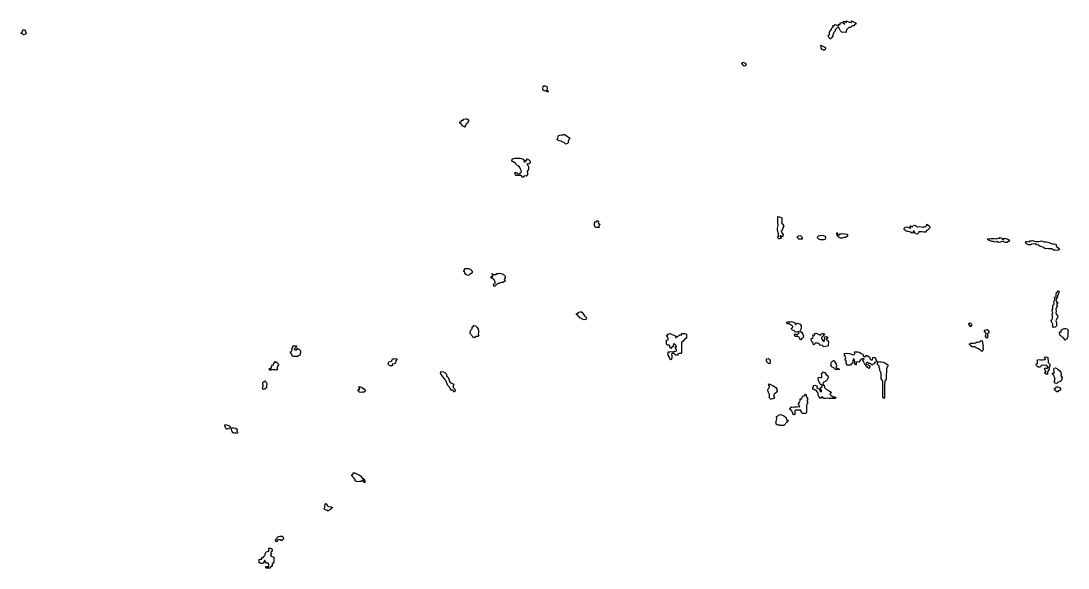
# Model space of a CAD drawing. Extents: x 450006 to 454999, y 6465006 to 6474995.
# Drawn here: x 452502 to 453760, y 6465140 to 6465798 of the extents above; entities that cross this region are included whole.
import ezdxf

# ---------------------------------------------------------------- set-up
doc = ezdxf.new("R2010")
doc.units = 0

msp = doc.modelspace()

# ---------------------------------------------------------------- linework, layer by layer
at = {"layer": '1010'}
for points in [[(453473, 6465777.8), (453472.36, 6465779), (453471.96, 6465780.02), (453473, 6465780.18), (453473.18, 6465780.8), (453473.76, 6465782.22), (453473.94, 6465784.04), (453474.32, 6465785.66), (453475.24, 6465786.74), (453476.06, 6465787.92), (453476.5, 6465789.48), (453478.36, 6465789.62), (453477.72, 6465792.26), (453479.6, 6465792.38), (453480.52, 6465793.46), (453481.58, 6465793), (453484.44, 6465791.54), (453484.74, 6465793.24), (453486.64, 6465793.34), (453486.58, 6465795.4), (453488.18, 6465795.8), (453490.66, 6465795), (453492, 6465793.98), (453491, 6465795.44), (453490.48, 6465797.5), (453492.54, 6465797), (453494, 6465795.98), (453494.28, 6465797.7), (453495.98, 6465797), (453497.82, 6465796.16), (453500, 6465795.98), (453500.32, 6465797.66), (453501.98, 6465797), (453504, 6465795.98), (453505.98, 6465795), (453505, 6465794), (453503.98, 6465793), (453503, 6465792), (453501, 6465792), (453500.04, 6465791), (453499, 6465789.94), (453497, 6465790), (453496.06, 6465789), (453495, 6465787.92), (453494.28, 6465787), (453493.98, 6465785), (453493, 6465784), (453491, 6465784.08), (453489, 6465784), (453487, 6465785.86), (453485.86, 6465788.12), (453485, 6465789.82), (453483, 6465789.36), (453482.62, 6465789), (453481, 6465787.36), (453480.66, 6465787), (453480.04, 6465785), (453479, 6465783.84), (453478.66, 6465783), (453477.74, 6465781), (453477.78, 6465779), (453477, 6465778.48), (453476.48, 6465777.5), (453475.62, 6465777), (453475.5, 6465776.48), (453475, 6465775.82), (453473.82, 6465777), (453473, 6465777.8), (453473, 6465777.8)], [(452503, 6465782.62), (452502, 6465783), (452502.74, 6465783.24), (452503, 6465783.44), (452503.42, 6465784.56), (452504.32, 6465785.66), (452504.58, 6465787.4), (452506.28, 6465787), (452507.46, 6465785), (452508.1, 6465783), (452507.68, 6465782.3), (452507, 6465781.64), (452506.74, 6465781.24), (452505, 6465781.14), (452503.98, 6465782), (452503, 6465782.62), (452503, 6465782.62)], [(453465, 6465763.32), (453463.72, 6465765), (453463.58, 6465766.4), (453463.86, 6465767), (453463.52, 6465768.46), (453466.46, 6465767), (453468, 6465765.98), (453469.12, 6465765), (453469, 6465764.36), (453468.6, 6465763.38), (453467.62, 6465763), (453467.46, 6465762.52), (453467, 6465762.12), (453466, 6465763), (453465, 6465763.32), (453465, 6465763.32)], [(453369, 6465746), (453368.1, 6465747), (453368.74, 6465747.24), (453369, 6465747.4), (453369.68, 6465748.3), (453372.74, 6465747), (453373.48, 6465745), (453373.38, 6465744.6), (453373, 6465744.44), (453372.38, 6465743.6), (453371, 6465743.24), (453369.24, 6465745), (453369, 6465746), (453369, 6465746)], [(453131, 6465713.6), (453129.4, 6465715), (453129.42, 6465716.56), (453129.42, 6465717), (453129.58, 6465718.4), (453130.46, 6465719.52), (453132.2, 6465719.78), (453133.98, 6465719), (453134.44, 6465717), (453134.2, 6465715), (453135.98, 6465713), (453135.54, 6465712.44), (453135, 6465712.38), (453134.22, 6465713), (453133, 6465714.02), (453132.62, 6465713.36), (453131, 6465713.6), (453131, 6465713.6)], [(453031, 6465673.68), (453029.64, 6465675), (453029.66, 6465676.32), (453031, 6465676.74), (453031.32, 6465676.66), (453031.44, 6465678.54), (453033.48, 6465678.5), (453034.22, 6465679.76), (453036.12, 6465679.86), (453037.96, 6465680.02), (453039.92, 6465679), (453039.92, 6465677), (453039, 6465676), (453038.56, 6465675), (453037, 6465673.42), (453036.66, 6465673), (453035.68, 6465671), (453035.98, 6465670), (453035, 6465670.24), (453034, 6465671), (453033, 6465671.32), (453031.84, 6465673), (453031, 6465673.68), (453031, 6465673.68)], [(453147, 6465654.6), (453146.56, 6465655), (453146.54, 6465655.44), (453147, 6465655.98), (453147.2, 6465656.78), (453147.58, 6465658.4), (453148.16, 6465659.82), (453149.58, 6465660.4), (453151.24, 6465660.74), (453153.16, 6465660.82), (453154.38, 6465661.6), (453155.46, 6465661), (453158.64, 6465659), (453159.94, 6465658.04), (453161.72, 6465657), (453161, 6465655.94), (453160.5, 6465655), (453159.68, 6465653), (453159.58, 6465651), (453159, 6465650.4), (453157, 6465649.6), (453155, 6465651.44), (453153, 6465651.94), (453151.66, 6465653), (453151, 6465653.28), (453150.68, 6465653.3), (453149, 6465653.56), (453147.42, 6465654.56), (453147, 6465654.6), (453147, 6465654.6)], [(453093, 6465628.26), (453092.02, 6465629), (453091.92, 6465630.06), (453092.24, 6465631), (453092.32, 6465631.66), (453093.68, 6465632.3), (453095.44, 6465632.54), (453097.24, 6465632.74), (453099.38, 6465632.6), (453101.42, 6465632.56), (453103.74, 6465632.24), (453106.24, 6465631), (453106.5, 6465629), (453107.96, 6465628.02), (453108, 6465629.98), (453109.88, 6465630.1), (453110, 6465631.98), (453111.98, 6465631), (453114.12, 6465629), (453114.02, 6465627), (453113, 6465625.96), (453111, 6465625.96), (453109.98, 6465625), (453111.98, 6465623), (453111.96, 6465621), (453111.98, 6465619), (453111, 6465618), (453110.36, 6465617), (453110.62, 6465615), (453110.74, 6465613), (453109, 6465611.2), (453107, 6465611.44), (453106.38, 6465611), (453105, 6465609.62), (453103, 6465611.82), (453101, 6465612), (453099, 6465612), (453097, 6465612), (453096, 6465613.98), (453096.16, 6465615.82), (453097.98, 6465615), (453100, 6465613.98), (453101.82, 6465614.16), (453102.44, 6465615.54), (453103.56, 6465616.42), (453103, 6465618), (453102.32, 6465619.66), (453101, 6465622.24), (453099, 6465623.58), (453097.6, 6465625), (453097, 6465625.56), (453095.92, 6465627), (453095, 6465627.86), (453093.88, 6465628.1), (453093, 6465628.26), (453093, 6465628.26)], [(453193, 6465549.48), (453191.38, 6465551), (453191.4, 6465552.58), (453191.34, 6465553), (453191.32, 6465554.66), (453191.92, 6465556.06), (453193.72, 6465556.26), (453194, 6465557.98), (453195.98, 6465557), (453195.58, 6465555), (453198.02, 6465553), (453197, 6465552.08), (453196.58, 6465551.4), (453196.58, 6465551), (453196.74, 6465549.24), (453195, 6465549.24), (453194.6, 6465549.38), (453193, 6465549.48), (453193, 6465549.48)], [(453413, 6465535.8), (453411.58, 6465537), (453411.78, 6465538.2), (453412.34, 6465539), (453412.48, 6465539.5), (453412.28, 6465541.7), (453411.48, 6465544.5), (453411.38, 6465546.6), (453411.28, 6465548.7), (453411.6, 6465550.38), (453412.06, 6465551.92), (453411.54, 6465554.44), (453411.64, 6465556.34), (453411.46, 6465558.52), (453411.6, 6465560.38), (453411.48, 6465562.5), (453413.62, 6465562.36), (453416.36, 6465561), (453416.32, 6465559), (453416.46, 6465557), (453416.22, 6465555), (453417.74, 6465553), (453418.78, 6465551), (453417.66, 6465549), (453417.28, 6465547), (453417, 6465546.42), (453415.58, 6465545), (453416.42, 6465543), (453417.94, 6465541), (453417.84, 6465539), (453417, 6465538), (453415, 6465539.54), (453414.2, 6465539), (453415, 6465538.06), (453416.06, 6465537), (453415.56, 6465536.42), (453415, 6465536.42), (453414.24, 6465535.74), (453413, 6465535.8), (453413, 6465535.8)], [(453565, 6465545.6), (453563.68, 6465547), (453563.6, 6465548.38), (453563.9, 6465549), (453564.22, 6465549.76), (453565.84, 6465550.14), (453568.6, 6465549.38), (453570.04, 6465549), (453571.42, 6465548.56), (453571, 6465550), (453570.46, 6465551.52), (453571.98, 6465551), (453573.62, 6465550.36), (453574.36, 6465551.62), (453575.92, 6465552.06), (453578.22, 6465551), (453579.64, 6465550.34), (453581.46, 6465550.52), (453583.76, 6465550.22), (453586.2, 6465549.78), (453587.36, 6465550.62), (453589.62, 6465550.36), (453590.36, 6465551.62), (453590.6, 6465553.38), (453591.48, 6465553), (453593.96, 6465551), (453594.4, 6465549), (453593, 6465547.92), (453592.32, 6465547), (453591, 6465545.6), (453590.12, 6465545), (453589, 6465543.98), (453587, 6465543.78), (453585, 6465544.28), (453583, 6465544), (453581, 6465544.04), (453580.52, 6465543), (453579, 6465541.48), (453577, 6465541.88), (453575.34, 6465544.64), (453575, 6465545.36), (453574.44, 6465545), (453574.2, 6465543), (453573, 6465542.64), (453571, 6465543.66), (453569.9, 6465544.08), (453569, 6465544.58), (453567.34, 6465544.64), (453567, 6465544.52), (453566, 6465545), (453565, 6465545.6), (453565, 6465545.6)], [(453437, 6465535.46), (453435.42, 6465537), (453435.4, 6465538.58), (453436.32, 6465539), (453436.72, 6465539.26), (453438.18, 6465539.8), (453440.12, 6465539), (453440.54, 6465537.44), (453440.74, 6465537), (453440.74, 6465535.24), (453439, 6465535.24), (453438.78, 6465535.2), (453437, 6465535.46), (453437, 6465535.46)], [(453461, 6465535.38), (453459.44, 6465537), (453459.58, 6465538.4), (453460.26, 6465539), (453460.42, 6465539.56), (453462.14, 6465539.84), (453463.96, 6465540.02), (453466.08, 6465539.9), (453468.3, 6465539), (453469.34, 6465537), (453469, 6465536.44), (453468.06, 6465535), (453467, 6465534.5), (453465.26, 6465534.72), (453465, 6465534.68), (453463.28, 6465534.7), (453463, 6465534.68), (453461.84, 6465535), (453461, 6465535.38), (453461, 6465535.38)], [(453483, 6465540.08), (453482.48, 6465541), (453482.62, 6465541.36), (453482.62, 6465543), (453482.82, 6465543.16), (453483.52, 6465543), (453483.36, 6465541), (453485.92, 6465540.06), (453486.28, 6465541.7), (453488.02, 6465541.96), (453489.64, 6465542.34), (453492.24, 6465541.74), (453494.6, 6465541.38), (453495.44, 6465541), (453495.36, 6465539), (453495, 6465538.64), (453493, 6465537.52), (453491, 6465537.4), (453490.18, 6465537), (453489, 6465536.44), (453487.58, 6465536.4), (453487, 6465536.62), (453485.96, 6465537), (453485, 6465537.72), (453483.38, 6465539), (453483, 6465540.08), (453483, 6465540.08)], [(453665, 6465534.26), (453664.4, 6465535), (453663.82, 6465536.16), (453665, 6465535.46), (453666.06, 6465535.92), (453667.96, 6465536.02), (453669.66, 6465536.32), (453671.84, 6465536.14), (453674.18, 6465535.8), (453675.52, 6465536.46), (453677.68, 6465536.3), (453678.56, 6465537.42), (453679.98, 6465537), (453682.46, 6465535), (453683.24, 6465534.74), (453683.3, 6465536.68), (453685.62, 6465536.36), (453688.74, 6465535), (453689.98, 6465533), (453689, 6465532.38), (453687, 6465531.38), (453685, 6465531.24), (453683, 6465532.16), (453681, 6465532.38), (453679, 6465531.82), (453677, 6465531.52), (453675, 6465532.4), (453673, 6465531.58), (453671, 6465532.74), (453669.24, 6465532.74), (453669, 6465532.74), (453668, 6465533), (453667, 6465533.4), (453666.16, 6465533.82), (453665, 6465534.26), (453665, 6465534.26)], [(453711, 6465529.32), (453709.32, 6465531), (453709.56, 6465532.42), (453711, 6465532.66), (453711.42, 6465532.56), (453713.68, 6465532.3), (453714.56, 6465533.42), (453716.46, 6465533.52), (453718.3, 6465533.68), (453720.16, 6465533), (453721.58, 6465532.4), (453723.44, 6465532.54), (453725.34, 6465532.64), (453727.18, 6465532.8), (453728.58, 6465533.4), (453729.48, 6465533), (453731.94, 6465532.04), (453733.96, 6465532.02), (453736.2, 6465531.78), (453738.48, 6465531), (453739.48, 6465530.5), (453742.56, 6465529.42), (453744.1, 6465529.88), (453746.28, 6465529), (453746.18, 6465527), (453748.52, 6465525), (453750.06, 6465523), (453749, 6465522), (453747, 6465521.76), (453745, 6465522), (453743, 6465522), (453741, 6465523.82), (453739, 6465523.6), (453737, 6465523.82), (453735, 6465524.1), (453733, 6465523.8), (453731, 6465525.24), (453729, 6465526.28), (453727, 6465526.46), (453725, 6465527.96), (453723, 6465528.4), (453721, 6465529.68), (453719, 6465529.52), (453717, 6465529.82), (453715.98, 6465529), (453715.32, 6465528.66), (453715, 6465528.62), (453713.36, 6465528.62), (453713, 6465528.36), (453712, 6465529), (453711, 6465529.32), (453711, 6465529.32)], [(453035, 6465496.14), (453034, 6465497), (453034.2, 6465497.78), (453035, 6465497.98), (453035.24, 6465498.74), (453035.92, 6465500.06), (453037.7, 6465500.28), (453039.84, 6465500.14), (453042.14, 6465499), (453044.12, 6465497), (453044.46, 6465495), (453043, 6465493.94), (453041.48, 6465493), (453041, 6465492.56), (453039, 6465491.82), (453037.44, 6465492.54), (453037, 6465492.48), (453036.16, 6465493), (453036.14, 6465493.84), (453035.32, 6465495), (453035, 6465496.14), (453035, 6465496.14)], [(453069, 6465487.74), (453067.32, 6465489), (453067.32, 6465490.66), (453069, 6465490.66), (453069.22, 6465490.76), (453069, 6465491.96), (453067.96, 6465494.02), (453070.02, 6465493), (453071.24, 6465492.74), (453073.24, 6465492.74), (453074, 6465493.98), (453075.8, 6465494.18), (453077.46, 6465494.52), (453080.26, 6465493.72), (453081.98, 6465493), (453084.12, 6465491), (453083.96, 6465489), (453083, 6465487.6), (453082.76, 6465487), (453083.78, 6465485), (453083, 6465484.32), (453081, 6465483.36), (453079, 6465483.4), (453077.98, 6465483), (453077, 6465482.06), (453075, 6465482), (453073.98, 6465481), (453073, 6465480.46), (453071.52, 6465479), (453071, 6465478.32), (453070.08, 6465479.9), (453070.18, 6465481.8), (453072, 6465481.98), (453071.94, 6465483), (453071.94, 6465484.04), (453071.6, 6465485), (453071, 6465485.88), (453070.4, 6465487), (453069, 6465487.74), (453069, 6465487.74)], [(453741, 6465435.32), (453739.96, 6465437), (453740.16, 6465437.82), (453741, 6465438.42), (453741.3, 6465438.68), (453741.68, 6465440.3), (453741.7, 6465442.28), (453741.2, 6465444.78), (453742.08, 6465445.9), (453741.64, 6465448.34), (453741.52, 6465450.46), (453742.2, 6465451.78), (453742.16, 6465453.82), (453742.3, 6465455.68), (453743.24, 6465456.74), (453743.82, 6465458.16), (453743.46, 6465460.52), (453744.04, 6465461.94), (453744.44, 6465463.54), (453744.2, 6465465.78), (453746, 6465465.98), (453746.32, 6465467.66), (453746.24, 6465469.74), (453746.56, 6465471.42), (453747.9, 6465472.08), (453748.64, 6465473.34), (453749.36, 6465473), (453749.54, 6465471), (453749, 6465469.9), (453748.62, 6465469), (453747.88, 6465467), (453747.36, 6465465), (453747, 6465464.6), (453745.76, 6465463), (453746.12, 6465461), (453748.52, 6465459), (453747, 6465457.46), (453746.56, 6465457), (453747.58, 6465455), (453747, 6465454.12), (453746.12, 6465453), (453745.66, 6465451), (453745.98, 6465449), (453745.92, 6465447), (453746.48, 6465445), (453748.1, 6465443), (453747.84, 6465441), (453747, 6465440.08), (453746.46, 6465439), (453745.94, 6465437), (453746.74, 6465435), (453746.58, 6465433), (453746.58, 6465431), (453745, 6465429.4), (453743, 6465429.38), (453741.86, 6465431), (453742, 6465431.98), (453742, 6465433), (453741.32, 6465434.66), (453741.32, 6465435), (453741, 6465435.32), (453741, 6465435.32)], [(453171, 6465443.7), (453169.72, 6465445), (453169.8, 6465446.18), (453171, 6465446.16), (453171.58, 6465446.4), (453172.5, 6465447.48), (453174.12, 6465447.86), (453175.78, 6465448.2), (453177.34, 6465447), (453178, 6465445), (453179.82, 6465443), (453181.8, 6465441), (453181.2, 6465439), (453181, 6465438.76), (453179, 6465438.58), (453177, 6465439.32), (453176.26, 6465439.72), (453175, 6465440.6), (453173.72, 6465441), (453173, 6465441.84), (453172.08, 6465443), (453171, 6465443.7), (453171, 6465443.7)], [(453043, 6465420.24), (453042.44, 6465421), (453042.02, 6465421.96), (453041.96, 6465423), (453042.38, 6465423.6), (453042.48, 6465425.5), (453043.4, 6465426.58), (453044.36, 6465427.62), (453044.32, 6465429.66), (453045.56, 6465430.42), (453046.46, 6465431.52), (453048.2, 6465431), (453050.2, 6465429), (453051.32, 6465427), (453051.94, 6465425), (453052.02, 6465423), (453051.52, 6465421), (453052.22, 6465419), (453051, 6465418.52), (453049, 6465418.2), (453047.24, 6465417), (453047.1, 6465416.88), (453047, 6465416.88), (453046.34, 6465417), (453045, 6465417.64), (453044.22, 6465419), (453043, 6465420.24), (453043, 6465420.24)], [(453423, 6465433.76), (453422.22, 6465435), (453422.62, 6465435.36), (453423, 6465436.22), (453423.8, 6465436.18), (453426.04, 6465435.94), (453427.58, 6465436.4), (453430.36, 6465435.62), (453432.22, 6465435), (453432.56, 6465433), (453433.42, 6465432.56), (453434, 6465433.98), (453435.42, 6465434.56), (453438.56, 6465433), (453439.56, 6465431), (453439.88, 6465429), (453439.28, 6465427), (453439, 6465425.9), (453437.98, 6465425), (453440.38, 6465423), (453441.56, 6465421), (453442.66, 6465419), (453441.98, 6465417), (453441, 6465415.98), (453439.88, 6465415), (453439, 6465413.76), (453438.26, 6465415.72), (453437, 6465417.84), (453435, 6465418.26), (453433, 6465418.36), (453431.8, 6465420.18), (453432.24, 6465421.74), (453434.16, 6465421), (453435.42, 6465420.56), (453436.12, 6465421.86), (453437.32, 6465422.66), (453437, 6465424), (453435, 6465423.98), (453433, 6465423.5), (453431, 6465425.4), (453429, 6465426.04), (453427.68, 6465428.3), (453429.36, 6465428.62), (453429.56, 6465430.42), (453429, 6465431.32), (453428.08, 6465431.9), (453427, 6465432.52), (453425.9, 6465433), (453425, 6465433.8), (453424.22, 6465433.76), (453423, 6465433.76), (453423, 6465433.76)], [(453643, 6465430), (453642.76, 6465431), (453642, 6465431.98), (453641.1, 6465433), (453641.68, 6465434.3), (453643, 6465434.74), (453644.3, 6465433), (453644.6, 6465431.38), (453643.36, 6465431), (453643.46, 6465430.52), (453643, 6465430), (453643, 6465430)], [(453661, 6465423.74), (453659.74, 6465425), (453660.22, 6465425.76), (453661, 6465426), (453661.58, 6465426.4), (453663.32, 6465426.66), (453665.38, 6465425), (453665.38, 6465423), (453665, 6465422.18), (453663.44, 6465421), (453663.94, 6465419), (453663.58, 6465417), (453663, 6465416.4), (453661.32, 6465418.66), (453661.32, 6465419), (453661.44, 6465420.54), (453662.12, 6465421), (453661.64, 6465422.34), (453661.52, 6465423), (453661, 6465423.74), (453661, 6465423.74)], [(453751, 6465420.06), (453750.08, 6465421), (453750.6, 6465421.38), (453750.16, 6465423), (453750.16, 6465423.82), (453752.26, 6465423.72), (453751.98, 6465426), (453753.22, 6465426.76), (453754.5, 6465427.48), (453755.96, 6465428.02), (453757.88, 6465428.1), (453759.82, 6465427), (453760.46, 6465425), (453760.22, 6465423), (453760.26, 6465421), (453760.02, 6465419), (453759.92, 6465417), (453759, 6465415.66), (453758.34, 6465415), (453757, 6465414), (453756.3, 6465415), (453755, 6465416.86), (453754.66, 6465417), (453753, 6465418.1), (453751.96, 6465419), (453751, 6465420.06), (453751, 6465420.06)], [(453279, 6465408), (453278, 6465409), (453278, 6465409.98), (453278, 6465411), (453278, 6465411.98), (453278, 6465413.98), (453279.72, 6465414.26), (453280, 6465415.98), (453279, 6465417.88), (453278, 6465419.98), (453279.56, 6465420.42), (453280.28, 6465421.7), (453281.96, 6465422.02), (453283.66, 6465421), (453285.44, 6465420.54), (453288.74, 6465419), (453288.84, 6465417), (453289.32, 6465416.66), (453289.8, 6465418.18), (453291.56, 6465418.42), (453292.48, 6465419.5), (453293.78, 6465420.2), (453295.86, 6465420.12), (453296, 6465421.98), (453298, 6465421.98), (453300, 6465421.98), (453301.98, 6465421), (453301.98, 6465419), (453301.98, 6465417), (453301, 6465416), (453299.98, 6465415), (453299, 6465414), (453297.98, 6465413), (453297, 6465412), (453295.98, 6465411), (453295.98, 6465409), (453295.98, 6465407), (453295.98, 6465405), (453295.98, 6465403), (453295.98, 6465401), (453295.98, 6465399), (453295, 6465398), (453293, 6465397.86), (453291.98, 6465397), (453291, 6465396), (453289, 6465396), (453287, 6465397.96), (453285, 6465397.8), (453283.98, 6465397), (453284.28, 6465395), (453284.38, 6465393), (453283.76, 6465391), (453283, 6465390.18), (453282, 6465391.98), (453281, 6465394), (453280, 6465395.98), (453280, 6465397.98), (453280, 6465399.98), (453282, 6465399.98), (453283.8, 6465400.18), (453286.24, 6465399.74), (453287.34, 6465400.64), (453289.62, 6465400.36), (453290, 6465401.98), (453289, 6465404), (453288.08, 6465405.9), (453290, 6465405.98), (453289, 6465408), (453287, 6465409.84), (453286.38, 6465409), (453285.9, 6465407), (453285, 6465406.14), (453283.86, 6465405), (453283, 6465403.96), (453281.96, 6465405), (453281.96, 6465406.02), (453281.78, 6465407), (453281, 6465407.88), (453279.98, 6465408), (453279, 6465408), (453279, 6465408)], [(453453, 6465411.74), (453451.96, 6465413), (453451.74, 6465414.24), (453451.86, 6465415), (453451.86, 6465416.12), (453453.72, 6465416.26), (453454, 6465417.98), (453453.66, 6465420.32), (453456, 6465419.98), (453455.82, 6465422.16), (453457.66, 6465422.32), (453460.32, 6465421), (453461.68, 6465420.3), (453463.5, 6465420.48), (453464, 6465421.98), (453466, 6465421.98), (453467.98, 6465421), (453467, 6465420.2), (453466.32, 6465419), (453465, 6465417.8), (453464.12, 6465417), (453464.44, 6465415), (453466.26, 6465413), (453467.54, 6465412.44), (453467.9, 6465414.08), (453468, 6465415.98), (453467.82, 6465418.16), (453469.68, 6465418.3), (453472.3, 6465417), (453471, 6465415.84), (453469.82, 6465415), (453471.98, 6465413), (453472.44, 6465411), (453471.98, 6465409), (453471.98, 6465407), (453471, 6465406.66), (453469, 6465406.22), (453467, 6465406.08), (453465, 6465408), (453463, 6465407.66), (453461, 6465409.84), (453459, 6465410.16), (453457, 6465410.2), (453455.54, 6465409), (453455.52, 6465408.46), (453455, 6465408.38), (453454.24, 6465409), (453454, 6465409.98), (453453.9, 6465411), (453453, 6465411.74), (453453, 6465411.74)], [(452827, 6465397.46), (452826.12, 6465399), (452825.9, 6465400.08), (452827, 6465400.52), (452827.34, 6465400.64), (452827.82, 6465402.16), (452827.58, 6465404.4), (452828.68, 6465405.3), (452828.86, 6465407.12), (452830.84, 6465407.14), (452832.84, 6465407.14), (452833.22, 6465407), (452833, 6465406), (452832.18, 6465405), (452831, 6465403.96), (452830.26, 6465403), (452831.64, 6465402.34), (452833.62, 6465402.36), (452833.82, 6465404.16), (452836.08, 6465403), (452837.98, 6465401), (452837.98, 6465399), (452837.76, 6465397), (452837, 6465395.98), (452835.68, 6465395), (452835, 6465394.12), (452833, 6465394.14), (452831, 6465394.24), (452829.68, 6465394.3), (452829, 6465394.5), (452828.3, 6465395), (452827.54, 6465396.44), (452827.24, 6465397), (452827, 6465397.46), (452827, 6465397.46)], [(453643, 6465407.78), (453641.78, 6465409), (453642.24, 6465409.74), (453643, 6465410.2), (453643.7, 6465410.28), (453645.6, 6465410.38), (453647.48, 6465410.5), (453649.38, 6465410.6), (453650.36, 6465411.62), (453652.3, 6465411.68), (453653.96, 6465412.02), (453655.42, 6465412.56), (453656.56, 6465413.42), (453657.18, 6465413), (453657.8, 6465411), (453658.2, 6465409), (453658.28, 6465407), (453658.22, 6465405), (453658.28, 6465403), (453657.5, 6465401), (453657, 6465400.48), (453655, 6465402.52), (453653, 6465403.6), (453651, 6465404.3), (453649, 6465405.68), (453648.04, 6465405.94), (453647, 6465405.94), (453645.98, 6465406), (453645, 6465406.1), (453644, 6465407), (453643, 6465407.78), (453643, 6465407.78)], [(452945, 6465383.32), (452943.32, 6465385), (452943.82, 6465386.16), (452943.84, 6465387), (452944, 6465387.98), (452945.7, 6465388.28), (452947.18, 6465388.8), (452948.2, 6465389.78), (452948.48, 6465391.5), (452950.38, 6465391.6), (452952.08, 6465391.9), (452954.32, 6465391), (452953, 6465389.58), (452952.44, 6465389), (452952.24, 6465387), (452951, 6465385.38), (452949, 6465385.3), (452948.34, 6465385), (452948.42, 6465383.56), (452947.82, 6465383), (452947.44, 6465382.54), (452947, 6465382.74), (452946, 6465383), (452945, 6465383.32), (452945, 6465383.32)], [(453399, 6465387.22), (453398, 6465389), (453397.96, 6465390.02), (453398.16, 6465391), (453398.32, 6465391.66), (453400.08, 6465391.9), (453401.8, 6465391), (453402.6, 6465389), (453402.44, 6465387.54), (453402.5, 6465387), (453402.14, 6465385.84), (453401, 6465385.52), (453399.32, 6465387), (453399, 6465387.22), (453399, 6465387.22)], [(453477, 6465381.48), (453475.5, 6465383), (453475.6, 6465384.38), (453475.6, 6465385), (453475.92, 6465386.06), (453476.28, 6465387.7), (453477.24, 6465388.74), (453478.54, 6465389.44), (453479.48, 6465389), (453480.72, 6465387), (453481.78, 6465385), (453482.24, 6465383), (453481.54, 6465381), (453484.64, 6465379.34), (453485.68, 6465379), (453485, 6465378.64), (453483, 6465378.58), (453481.28, 6465378.7), (453481, 6465378.56), (453480.46, 6465379), (453479, 6465380.52), (453478.22, 6465381), (453477, 6465381.48), (453477, 6465381.48)], [(453493, 6465390), (453492, 6465391), (453492.5, 6465391.48), (453493, 6465391.66), (453493.44, 6465392.54), (453493, 6465393.94), (453491.86, 6465396.12), (453491.82, 6465398.16), (453494.06, 6465397.92), (453495.74, 6465398.24), (453497.9, 6465398.08), (453500.48, 6465397), (453501.66, 6465396.32), (453503.44, 6465396.54), (453504.28, 6465397.7), (453503.88, 6465400.1), (453506.18, 6465399.8), (453507.9, 6465400.08), (453510.08, 6465399), (453512, 6465397.98), (453513.98, 6465397), (453514.08, 6465395), (453515.58, 6465394.4), (453517.8, 6465394.18), (453518, 6465395.98), (453519.98, 6465395), (453522.16, 6465393), (453522.6, 6465391), (453523.52, 6465390.46), (453525.52, 6465390.46), (453525.64, 6465392.34), (453526.28, 6465393.7), (453528.18, 6465393), (453529.46, 6465391), (453530.04, 6465389), (453529, 6465387.4), (453528.42, 6465387), (453527, 6465385.56), (453526.1, 6465385), (453525, 6465383.88), (453523, 6465386), (453521, 6465385.82), (453519, 6465387.44), (453518.44, 6465387), (453517.98, 6465385), (453519.68, 6465384.3), (453522.3, 6465383), (453521.98, 6465381), (453521, 6465380), (453519, 6465381.36), (453517, 6465384.3), (453516, 6465385.98), (453515, 6465387.54), (453513.54, 6465390.44), (453515.22, 6465390.76), (453515, 6465392), (453513, 6465391.54), (453511.98, 6465391), (453511, 6465390.3), (453510.16, 6465389), (453509, 6465387.54), (453507, 6465387.76), (453505.98, 6465387), (453505.98, 6465385), (453505, 6465384.1), (453504, 6465385.98), (453504, 6465387.98), (453503.94, 6465390.04), (453503, 6465391.4), (453502.24, 6465391), (453501.98, 6465389), (453501.98, 6465387), (453501, 6465386), (453499.98, 6465385), (453499, 6465384), (453497, 6465384), (453495, 6465384), (453494, 6465385), (453494, 6465385.98), (453493.96, 6465387), (453493.96, 6465388.02), (453493.64, 6465389), (453493, 6465390), (453493, 6465390)], [(453723, 6465382.58), (453722.34, 6465383), (453722, 6465383.98), (453722, 6465385), (453722.58, 6465385.4), (453723.62, 6465386.36), (453723.54, 6465388.44), (453723.74, 6465390.24), (453725.38, 6465390.6), (453727.52, 6465390.46), (453729.74, 6465390.24), (453731.22, 6465390.76), (453733.32, 6465390.66), (453733, 6465391.9), (453732.32, 6465393.66), (453733.94, 6465394.04), (453736.04, 6465393), (453736.18, 6465391), (453736.66, 6465389), (453736.6, 6465387), (453738.54, 6465385), (453738.46, 6465383), (453737.54, 6465381), (453737.82, 6465379), (453737, 6465377.92), (453736.56, 6465377), (453735.7, 6465375), (453735.74, 6465373), (453735, 6465372.64), (453733, 6465374), (453732.5, 6465375.48), (453733.96, 6465376.02), (453733, 6465378.08), (453732.1, 6465379.88), (453733.4, 6465380.58), (453735.92, 6465380.06), (453736, 6465381.98), (453735, 6465383.42), (453733, 6465383.82), (453731, 6465383.42), (453729, 6465383.86), (453727.98, 6465383), (453727.88, 6465382.1), (453727, 6465382), (453726.38, 6465381.6), (453725, 6465381.6), (453723.98, 6465382), (453723, 6465382.58), (453723, 6465382.58)], [(452801, 6465377.68), (452800.36, 6465379), (452800.3, 6465379.68), (452801, 6465379.9), (452802.68, 6465379.3), (452802.86, 6465381.12), (452803.52, 6465382.46), (452803.82, 6465384.16), (452805.68, 6465384.3), (452806, 6465385.98), (452806.72, 6465387.26), (452807.64, 6465388.34), (452809.62, 6465387), (452811.7, 6465385), (452811, 6465383.2), (452810.8, 6465383), (452809.8, 6465381), (452809.86, 6465379), (452809, 6465377.72), (452807, 6465378.3), (452805.78, 6465378.2), (452805, 6465378.44), (452803.22, 6465378.76), (452803, 6465378.48), (452802.2, 6465377.78), (452801, 6465377.68), (452801, 6465377.68)], [(453007, 6465372.6), (453006.68, 6465373), (453006.3, 6465373.68), (453006.5, 6465375), (453006, 6465375.98), (453007.64, 6465376.34), (453009.9, 6465376.08), (453011.6, 6465375), (453013.48, 6465373), (453013.64, 6465371), (453015.32, 6465369), (453016.2, 6465367), (453016.56, 6465365), (453017.68, 6465363), (453020.2, 6465361.78), (453022.1, 6465361), (453021.54, 6465359), (453021.54, 6465357), (453023.44, 6465355), (453023.9, 6465353), (453023, 6465351.5), (453021, 6465353.68), (453019, 6465354.04), (453018, 6465355.98), (453017, 6465357.62), (453015, 6465359.46), (453014.36, 6465361.62), (453013, 6465364.74), (453012, 6465365.98), (453011.32, 6465367), (453011, 6465367.32), (453009.84, 6465369), (453009, 6465369.92), (453008.24, 6465371), (453007, 6465372.6), (453007, 6465372.6)], [(453533, 6465383.1), (453531.18, 6465385), (453531.68, 6465386.3), (453531.72, 6465387), (453531.76, 6465388.22), (453533.96, 6465388.02), (453535.92, 6465388.06), (453538.54, 6465387.44), (453539.42, 6465387), (453542.8, 6465385.18), (453543.64, 6465385), (453543.74, 6465383), (453543, 6465382), (453542.5, 6465381), (453542.4, 6465379), (453542.28, 6465377), (453542.16, 6465375), (453542.02, 6465373), (453541.98, 6465371), (453541.98, 6465369), (453541.98, 6465367), (453541, 6465366), (453540.14, 6465365), (453540.08, 6465363), (453540.04, 6465361), (453539.98, 6465359), (453539.98, 6465357), (453539.98, 6465355), (453539.98, 6465353), (453539.98, 6465351), (453539.98, 6465349), (453539.98, 6465347), (453539.98, 6465345), (453539, 6465344), (453538, 6465345.98), (453538, 6465347.98), (453538, 6465349.98), (453538, 6465351.98), (453538, 6465353.98), (453538, 6465355.98), (453538, 6465357.98), (453538, 6465359.98), (453537.94, 6465362.04), (453537.9, 6465364.08), (453537, 6465366), (453536, 6465367.98), (453536, 6465369.98), (453536, 6465371.98), (453535.84, 6465374.14), (453535, 6465376), (453534.34, 6465377.64), (453534.2, 6465379), (453533.96, 6465380.02), (453533.62, 6465381), (453533.54, 6465382.44), (453533.32, 6465383), (453533, 6465383.1), (453533, 6465383.1)], [(453743, 6465371.74), (453741.72, 6465373), (453741.72, 6465374.26), (453743, 6465374.24), (453743.7, 6465374.28), (453743.76, 6465376.22), (453743.18, 6465378.8), (453743.86, 6465380.12), (453745.32, 6465380.66), (453748.1, 6465379), (453750.76, 6465377), (453751.8, 6465375), (453752.3, 6465373), (453751.84, 6465371), (453753.36, 6465369), (453753, 6465368), (453752.78, 6465367), (453752.04, 6465365), (453751, 6465364.16), (453749, 6465363.32), (453748.32, 6465363), (453747, 6465362.02), (453745, 6465362.34), (453743.68, 6465364.3), (453744.52, 6465365.46), (453744.74, 6465367), (453744.78, 6465367.2), (453744.36, 6465369), (453744.34, 6465369.64), (453743.86, 6465371), (453743, 6465371.74), (453743, 6465371.74)], [(452793, 6465354.68), (452792.68, 6465355), (452792.7, 6465355.28), (452792.36, 6465357), (452792.54, 6465357.44), (452793.28, 6465358.7), (452793, 6465360.28), (452792.88, 6465361.1), (452792.9, 6465363.08), (452794.12, 6465363.86), (452794.9, 6465365.08), (452795.24, 6465365), (452797.16, 6465363), (452797.7, 6465361), (452797.24, 6465359), (452797.18, 6465357), (452797, 6465356.84), (452796.04, 6465355.94), (452795, 6465355.2), (452794.48, 6465355.5), (452794.04, 6465355), (452793.24, 6465354.74), (452793, 6465354.68), (452793, 6465354.68)], [(453455, 6465354.52), (453453.8, 6465355), (453453.8, 6465356.18), (453453.42, 6465357), (453454.4, 6465357.58), (453454.72, 6465359.26), (453456, 6465359.98), (453458.36, 6465359), (453458.52, 6465357), (453460, 6465355.98), (453461.74, 6465355), (453462.02, 6465353), (453464.02, 6465351.96), (453464.24, 6465353.74), (453463, 6465356.08), (453462.74, 6465357.24), (453464.58, 6465357.4), (453465.48, 6465358.5), (453465, 6465359.64), (453463, 6465360.7), (453462.72, 6465361.26), (453461, 6465364.5), (453460.46, 6465365.52), (453460.16, 6465367.82), (453460.34, 6465369.64), (453462.82, 6465369), (453463.34, 6465368.64), (453464.6, 6465369.38), (453464.38, 6465371.6), (453464.12, 6465373.86), (453465.16, 6465374.82), (453466.12, 6465375.86), (453468.04, 6465375), (453469.52, 6465373), (453471.76, 6465371), (453472.14, 6465369), (453471.52, 6465367), (453471, 6465366.78), (453469.98, 6465365), (453469, 6465364.4), (453467, 6465363.52), (453466.2, 6465363), (453465.9, 6465361), (453467.38, 6465359), (453467.92, 6465357), (453469.9, 6465355), (453472.54, 6465353.44), (453473.48, 6465353), (453476.34, 6465351), (453475, 6465350.02), (453474.26, 6465349), (453476.32, 6465347), (453478, 6465345.98), (453480, 6465345.98), (453481.42, 6465345), (453481, 6465344), (453479, 6465344.02), (453477, 6465343.64), (453475, 6465343.74), (453473, 6465344), (453471, 6465344.26), (453469, 6465344), (453467, 6465343.92), (453465, 6465346.08), (453463.9, 6465345), (453463, 6465344), (453461, 6465346.2), (453460.28, 6465347.7), (453460, 6465349.98), (453459.82, 6465351), (453459, 6465351.78), (453458.04, 6465353), (453457, 6465353.86), (453455.94, 6465354.04), (453455, 6465354.52), (453455, 6465354.52)], [(452909, 6465351.54), (452907.22, 6465353), (452907.22, 6465354.76), (452909, 6465354.76), (452909.24, 6465354.74), (452909, 6465356), (452908.22, 6465357.76), (452910, 6465357.98), (452911.98, 6465357), (452914.58, 6465355), (452915.98, 6465353), (452915, 6465352), (452914.6, 6465351.38), (452913, 6465351.54), (452912.62, 6465351.36), (452911, 6465351.24), (452910.76, 6465351.22), (452909, 6465351.54), (452909, 6465351.54)], [(453401, 6465350), (453400.62, 6465351), (453400.4, 6465351.58), (453399.64, 6465353), (453399.72, 6465354.26), (453400.26, 6465355.72), (453401.42, 6465356.56), (453401.52, 6465358.46), (453401, 6465360), (453400.62, 6465361.36), (453401.98, 6465361), (453403.82, 6465360.16), (453406.06, 6465359), (453408.08, 6465357.9), (453409.4, 6465357), (453410.46, 6465355), (453410.78, 6465353), (453409.56, 6465351), (453409, 6465350.34), (453407.4, 6465349), (453407, 6465348.36), (453406.32, 6465347), (453407.66, 6465345), (453407, 6465343.96), (453405, 6465343.5), (453404.16, 6465343), (453403, 6465342.54), (453401.9, 6465344.08), (453401.38, 6465345), (453401.56, 6465346.42), (453401.72, 6465347), (453401.62, 6465348.36), (453401.74, 6465349), (453401, 6465350), (453401, 6465350)], [(453745, 6465353.78), (453744.28, 6465355), (453744.18, 6465355.8), (453745, 6465356.12), (453745.58, 6465356.4), (453746.1, 6465357.88), (453748.22, 6465357.76), (453749.98, 6465357), (453751.92, 6465355), (453751, 6465353.84), (453749, 6465353.24), (453748.78, 6465353.2), (453748.8, 6465353), (453748.14, 6465351.84), (453747, 6465351.92), (453745.48, 6465353), (453745, 6465353.78), (453745, 6465353.78)], [(453427, 6465330.28), (453426, 6465331), (453425.98, 6465332), (453427, 6465332.68), (453427.32, 6465332.66), (453428.28, 6465333.7), (453430.5, 6465333.48), (453432.08, 6465333.9), (453434.28, 6465333.7), (453435.66, 6465334.32), (453438.1, 6465333.88), (453437, 6465336.2), (453436.68, 6465337.3), (453437.34, 6465338.64), (453438.18, 6465339.8), (453438.46, 6465341.52), (453438.6, 6465343.38), (453440.38, 6465343.6), (453440.76, 6465345.22), (453441.42, 6465346.56), (453442.76, 6465347.22), (453444.02, 6465347.96), (453444.8, 6465349.18), (453445.34, 6465349), (453445.74, 6465347), (453446.6, 6465345), (453447.9, 6465343), (453447, 6465342), (453446.54, 6465341), (453447.82, 6465339), (453447, 6465338), (453446.38, 6465337), (453446.26, 6465335), (453446.24, 6465333), (453445.98, 6465331), (453445.98, 6465329), (453445.98, 6465327), (453445, 6465326), (453443, 6465326), (453441, 6465326), (453440, 6465327.98), (453439, 6465329.76), (453437, 6465329.66), (453435, 6465329.78), (453433, 6465329.88), (453431.98, 6465329), (453432.28, 6465327), (453432.32, 6465325), (453431, 6465324.28), (453429.66, 6465325), (453429.66, 6465326.32), (453429.7, 6465327), (453429, 6465327.36), (453428.56, 6465329), (453427, 6465330.28), (453427, 6465330.28)], [(453411, 6465312.26), (453409.74, 6465313), (453409.74, 6465314.24), (453409.38, 6465315), (453409.68, 6465316.3), (453410.02, 6465317.96), (453410.44, 6465319.54), (453409.98, 6465322), (453411.32, 6465322.66), (453412.3, 6465323.68), (453413.7, 6465324.28), (453415.24, 6465324.74), (453418.84, 6465323), (453419.26, 6465322.72), (453421.78, 6465321), (453421.8, 6465319), (453424.32, 6465317), (453423, 6465316), (453421.96, 6465315), (453421, 6465313.68), (453420.44, 6465313), (453419, 6465311.54), (453417, 6465311.5), (453416.62, 6465311.36), (453415, 6465311.36), (453414.34, 6465311.64), (453413, 6465311.64), (453412.24, 6465311.74), (453411, 6465312.26), (453411, 6465312.26)], [(452749, 6465306.8), (452748.86, 6465307), (452748.76, 6465307.22), (452747.74, 6465309), (452747.14, 6465310.84), (452747.32, 6465312.66), (452750.14, 6465311.84), (452752.08, 6465311), (452753.76, 6465309), (452753, 6465308), (452752.52, 6465307.46), (452751, 6465307.6), (452750.78, 6465307.2), (452749.8, 6465307), (452749.2, 6465306.78), (452749, 6465306.8), (452749, 6465306.8)], [(452757, 6465302.32), (452756.56, 6465303), (452755.96, 6465304.02), (452755.48, 6465305), (452755.16, 6465306.82), (452755.34, 6465308.64), (452757.38, 6465308.6), (452759.98, 6465308), (452761.72, 6465307), (452761.44, 6465305), (452762.46, 6465303), (452761.78, 6465302.2), (452761, 6465301.76), (452759.54, 6465302.44), (452759, 6465302.6), (452757.66, 6465302.32), (452757, 6465302.32), (452757, 6465302.32)], [(452901, 6465249.8), (452899.6, 6465251), (452899.6, 6465252.38), (452901, 6465252.22), (452901.22, 6465252.76), (452901.44, 6465254.54), (452903.46, 6465254.52), (452906.52, 6465253), (452907.64, 6465252.34), (452909.9, 6465251), (452911.58, 6465249), (452913.94, 6465247), (452915.46, 6465245), (452915.34, 6465243), (452915, 6465242), (452914.28, 6465243.7), (452913, 6465245.72), (452911.7, 6465245), (452911, 6465244.22), (452909, 6465244.04), (452907, 6465243.56), (452905, 6465244.12), (452903.88, 6465245), (452903.88, 6465246.1), (452903.58, 6465247), (452903, 6465247.36), (452901.5, 6465249), (452901, 6465249.8), (452901, 6465249.8)], [(452867, 6465210.44), (452866.44, 6465211), (452866.3, 6465211.68), (452867, 6465212.48), (452867.26, 6465212.72), (452867.2, 6465214.78), (452867.68, 6465216.3), (452868.48, 6465217.5), (452869.5, 6465217), (452869.92, 6465215), (452872.1, 6465213.88), (452874.4, 6465213.58), (452876.48, 6465213), (452875, 6465211.5), (452874.66, 6465211), (452873, 6465209.58), (452871.66, 6465209), (452871.42, 6465208.56), (452871, 6465208.28), (452870.64, 6465209), (452869, 6465209.62), (452867.98, 6465210), (452867, 6465210.44), (452867, 6465210.44)], [(452809, 6465171.56), (452807.94, 6465173), (452808.16, 6465173.82), (452808.58, 6465175), (452808.78, 6465175.2), (452810.06, 6465175.92), (452810.52, 6465177.46), (452812.22, 6465177.76), (452813.64, 6465178.34), (452815.82, 6465178.16), (452817.32, 6465177), (452817.5, 6465175), (452817, 6465174.24), (452815.32, 6465173), (452815, 6465172.8), (452813, 6465173.88), (452812.14, 6465173.84), (452811, 6465173.46), (452809.98, 6465174), (452810.44, 6465173), (452809.9, 6465172.08), (452809, 6465171.56), (452809, 6465171.56)], [(452789, 6465145.76), (452787.76, 6465147), (452788.26, 6465147.72), (452788.46, 6465149), (452788, 6465149.98), (452789.32, 6465150.66), (452791.44, 6465150.54), (452791.44, 6465152.54), (452793.28, 6465152.7), (452793.72, 6465154.26), (452795.2, 6465154.78), (452795.44, 6465156.54), (452795.94, 6465158.04), (452796.52, 6465159.46), (452798.14, 6465159.84), (452799.62, 6465160.36), (452800.44, 6465161.54), (452800.02, 6465163.96), (452802, 6465163.98), (452803.66, 6465163), (452803.86, 6465161), (452803, 6465160), (452802.36, 6465159), (452802.58, 6465157), (452801.98, 6465155), (452804, 6465153.98), (452805.98, 6465153), (452805.98, 6465151), (452805.98, 6465149), (452805.98, 6465147), (452805, 6465146), (452803.98, 6465145), (452803.98, 6465143), (452803, 6465142), (452801.98, 6465141), (452801, 6465140), (452799, 6465140), (452797, 6465140), (452796, 6465141.98), (452798, 6465141.98), (452800, 6465141.98), (452800, 6465143.98), (452799, 6465145.9), (452797, 6465145.7), (452795.7, 6465148.28), (452795, 6465149.16), (452794.54, 6465149), (452793.9, 6465147), (452794, 6465145.98), (452793, 6465145.98), (452792.3, 6465145.68), (452791, 6465145.68), (452790.22, 6465145.76), (452789, 6465145.76), (452789, 6465145.76)]]:
    msp.add_lwpolyline(points, dxfattribs=at)

doc.saveas('drawing.dxf')
